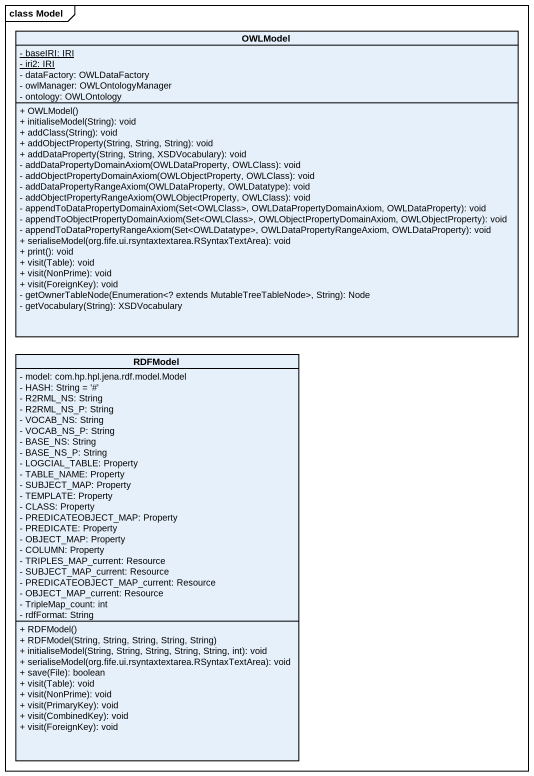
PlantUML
@startuml
mainframe class Model
hide circle
hide empty members
skinparam classAttributeIconSize 0
class OWLModel {
  {static} - baseIRI: IRI
  {static} - iri2: IRI
  - dataFactory: OWLDataFactory
  - owlManager: OWLOntologyManager
  - ontology: OWLOntology
  + OWLModel()
  + initialiseModel(String): void
  + addClass(String): void
  + addObjectProperty(String, String, String): void
  + addDataProperty(String, String, XSDVocabulary): void
  - addDataPropertyDomainAxiom(OWLDataProperty, OWLClass): void
  - addObjectPropertyDomainAxiom(OWLObjectProperty, OWLClass): void
  - addDataPropertyRangeAxiom(OWLDataProperty, OWLDatatype): void
  - addObjectPropertyRangeAxiom(OWLObjectProperty, OWLClass): void
  - appendToDataPropertyDomainAxiom(Set<OWLClass>, OWLDataPropertyDomainAxiom, OWLDataProperty): void
  - appendToObjectPropertyDomainAxiom(Set<OWLClass>, OWLObjectPropertyDomainAxiom, OWLObjectProperty): void
  - appendToDataPropertyRangeAxiom(Set<OWLDatatype>, OWLDataPropertyRangeAxiom, OWLDataProperty): void
  + serialiseModel(org.fife.ui.rsyntaxtextarea.RSyntaxTextArea): void
  + print(): void
  + visit(Table): void
  + visit(NonPrime): void
  + visit(ForeignKey): void
  - getOwnerTableNode(Enumeration<? extends MutableTreeTableNode>, String): Node
  - getVocabulary(String): XSDVocabulary
}
class RDFModel {
  - model: com.hp.hpl.jena.rdf.model.Model
  - HASH: String = '#'
  - R2RML_NS: String
  - R2RML_NS_P: String
  - VOCAB_NS: String
  - VOCAB_NS_P: String
  - BASE_NS: String
  - BASE_NS_P: String
  - LOGCIAL_TABLE: Property
  - TABLE_NAME: Property
  - SUBJECT_MAP: Property
  - TEMPLATE: Property
  - CLASS: Property
  - PREDICATEOBJECT_MAP: Property
  - PREDICATE: Property
  - OBJECT_MAP: Property
  - COLUMN: Property
  - TRIPLES_MAP_current: Resource
  - SUBJECT_MAP_current: Resource
  - PREDICATEOBJECT_MAP_current: Resource
  - OBJECT_MAP_current: Resource
  - TripleMap_count: int
  - rdfFormat: String
  + RDFModel()
  + RDFModel(String, String, String, String, String)
  + initialiseModel(String, String, String, String, String, int): void
  + serialiseModel(org.fife.ui.rsyntaxtextarea.RSyntaxTextArea): void
  + save(File): boolean
  + visit(Table): void
  + visit(NonPrime): void
  + visit(PrimaryKey): void
  + visit(CombinedKey): void
  + visit(ForeignKey): void
}
@enduml
